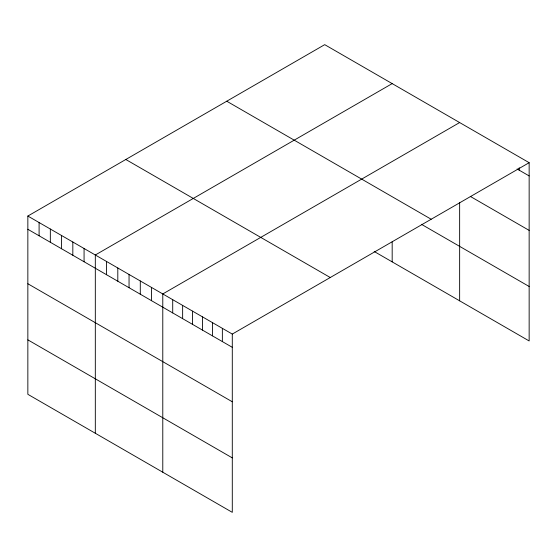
<?xml version="1.0" encoding="UTF-8"?>
<svg xmlns="http://www.w3.org/2000/svg" width="557" height="557" viewBox="0 0 557 557"><rect width="100%" height="100%" fill="white"/><g stroke="black" fill="none" stroke-linecap="round" stroke-linejoin="round"><path stroke-width="0.84" d="M529.15 162.686L232.29 334.075L232.29 512.343L27.85 394.314L27.85 216.046L324.71 44.657L529.15 162.686L529.15 340.954L374.186 251.486M392.177 83.606L95.317 254.995L95.317 433.262M459.643 122.554L162.783 293.95L162.783 472.218M517.091 168.966L529.15 175.928M470.282 196.398L529.15 230.389M226.748 101.214L431.188 219.242M421.412 224.297L529.15 286.493M125.812 159.49L330.252 277.518M27.85 216.046L232.29 334.075M27.85 229.289L232.29 347.317M27.85 283.75L232.29 401.778M27.85 339.854L232.29 457.889M519.221 167.713L519.221 170.198M459.643 202.344L459.643 300.822M392.177 241.766L392.177 261.874M222.361 328.345L222.361 341.587M212.433 322.614L212.433 335.857M202.497 316.877L202.497 330.12M192.569 311.147L192.569 324.39M182.64 305.41L182.64 318.653M172.712 299.68L172.712 312.923M151.539 287.454L151.539 300.696M140.294 280.965L140.294 294.207M129.05 274.469L129.05 287.711M117.805 267.98L117.805 281.222M106.561 261.491L106.561 274.733M84.072 248.506L84.072 261.748M72.828 242.01L72.828 255.259M61.583 235.52L61.583 248.763M50.339 229.031L50.339 242.274M39.094 222.535L39.094 235.778"/></g></svg>
